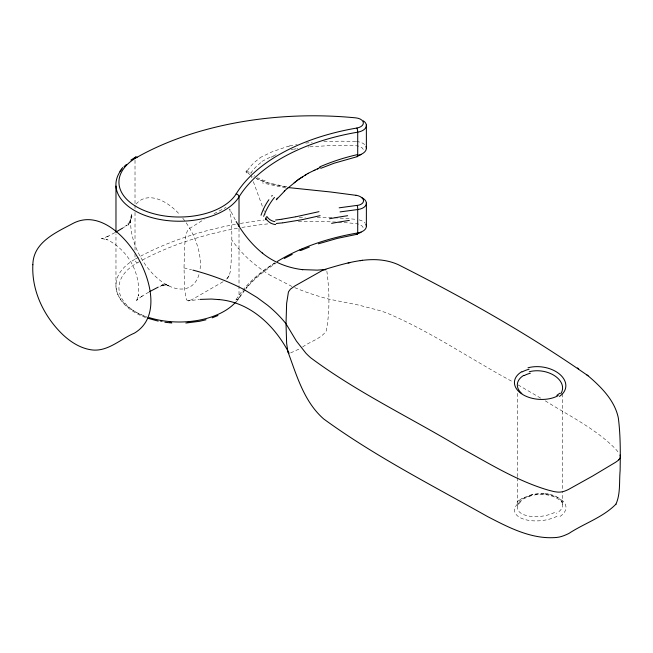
<?xml version="1.0" encoding="UTF-8"?>
<svg xmlns="http://www.w3.org/2000/svg" width="653" height="653" viewBox="0 0 653 653"><rect width="100%" height="100%" fill="white"/><g stroke="black" fill="none" stroke-linecap="round" stroke-linejoin="round"><path stroke-width="0.49" stroke-dasharray="3.27 2.45" d="M517.274 477.718L517.274 506.091L519.339 501.863L518.751 502.532C530.13 492.125 551.026 491.293 562.249 502.255L561.556 501.504L562.723 504.467L562.723 491.268M517.274 476.706L517.274 391.596M131.326 215.245L130.322 222.559L131.906 216.233L128.176 225.105L130.576 221.277L125.654 226.093L127.253 224.975L122.617 228.232M229.072 275.827L226.02 279.664C231.072 275.811 230.329 268.563 231.097 262.963C231.676 245.046 232.933 226.779 229.742 209.058L235.709 220.698M246.891 170.384L245.952 171.829L246.883 172.98M236.059 302.339L245.193 289.679M245.83 288.879L247.095 287.296L246.491 287.957C254.939 278.243 265.069 270.113 275.982 263.322M223.081 281.737L191.786 299.735L188.203 300.886L186.391 299.727L184.701 289.752L184.015 267.787L184.701 245.03L186.064 234.28L187.452 230.803L189.778 228.33L204.218 219.335M261.967 161.364L270.864 156.851M259.821 157.732L272.195 151.765L288.03 146.337M148.802 292.12L140.599 297.091L142.191 295.98L136.559 300.445L137.832 298.707L136.779 300.209L138.722 294.691L138.509 295.98C140.591 272.301 127.694 249.43 106.235 239.194L107.459 239.684L101.762 238.598L103.607 238.476L101.476 238.712L108.235 236.231L106.48 237.055L114.977 232.599M302.568 347.045C310.093 341.446 320.827 338.94 326.271 330.924C329.928 311.44 329.487 290.879 326.875 271.264M214.013 213.702L226.02 207.409M298.805 349.167L289.761 353.314M273.729 155.659L276.097 154.728M159.912 286.389L163.046 285.214M161.103 285.753L165.878 284.439M289.663 145.913L295.45 144.648M291.165 149.815L293.254 149.333M293.777 149.219L296.193 148.745M189.778 300.584L188.203 300.886L198.969 299.482M296.291 144.501L297.131 144.354M297.27 148.549L297.817 148.451M305.759 143.113L312.207 142.436M308.028 147.039L308.934 146.941M163.895 284.986L161.773 285.214L166.621 284.692L162.132 284.847L168.882 285.769L165.511 284.479L168.931 285.957M309.84 146.843L333.071 145.399L356.016 145.733A9.052 5.387 -4.3 0 1 363.517 150.908M323.872 141.595L340.531 141.154L356.35 141.587M286.912 186.856L265.885 182.334L256.539 178.522M285.818 188.023L262.367 182.889M285.451 187.003L264.31 182.244M145.595 317.538C132.037 312.542 117.418 302.478 115.973 286.847L115.973 233.913M294.699 287.63L296.527 288.389A198.765 114.757 0 0 0 328.72 299.082L358.66 305.082L379.507 310.518A114.275 65.977 0 0 1 387.8 313.407C431.38 331.961 470.699 359.142 512.287 381.548M291.989 286.463L270.987 275.648M518.082 384.919L541.174 398.428M545.279 400.844C568.649 415.528 594.108 427.927 614.024 447.411A106.586 61.537 0 0 1 616.742 450.325L618.677 452.749M250.883 174.98L251.936 177.853M253.34 181.681L265.273 214.257M562.723 393.792L562.723 490.256M239.014 228.411L239.014 297.695A63.382 36.592 0 0 1 235.872 301.923M135.016 160.254L135.016 204.348M135.016 205.246L135.016 208.846M135.016 212.445L135.016 250.238M135.016 253.837L135.016 259.233A63.382 36.592 0 0 0 146.664 316.778M554.56 512.466A22.757 10.84 -7.2 0 1 524.661 515.005A22.757 10.84 -7.2 0 1 521.674 500.957M549.606 494.321A22.765 12.023 -2.3 0 1 556.421 513.356M519.657 500.451A22.692 12.652 -0.9 0 1 523.567 497.317M524.269 497.676A22.724 12.089 -3.6 0 1 544.953 493.676M545.026 493.497A22.822 12.146 -2.5 0 1 549.695 494.215M556.993 516.278A25.9 12.66 -6.4 0 1 523.053 518.931A25.9 12.66 -6.4 0 1 519.053 502.639M550.993 495.292A25.924 13.852 -2.1 0 1 558.862 517.2M517.054 502.133A25.745 14.415 -0.8 0 1 521.502 498.582M522.196 498.949A25.745 13.835 -3.2 0 1 530.073 495.847M529.705 495.398A25.826 14.293 -2.1 0 1 545.867 494.158M545.81 494.288A25.949 13.958 -2.2 0 1 551.124 495.137M183.926 267.91A196.716 113.573 0 0 1 191.541 269.762M270.856 275.713A196.716 113.573 0 0 1 232.003 240.157M265.224 180.824A36.837 26.471 -10.3 0 1 257.511 177.73M255.119 176.269A36.837 26.471 -10.3 0 1 254.205 175.624M251.234 173.086A36.837 26.471 -10.3 0 1 250.842 172.694M246.026 171.927A3.306 1.91 0.1 0 1 250.352 173.021M250.776 173.29A36.878 30.087 -21.6 0 1 262.245 161.699M274.848 263.028A179.722 103.762 0 0 0 239.014 297.695A3.02 2.318 31.7 0 1 236.166 299.572A60.37 34.854 0 0 1 234.974 301.351M235.447 224.322A255.225 147.358 0 0 0 135.016 259.233A3.02 1.722 60.6 0 0 137.122 262.947A60.37 34.854 0 0 0 146.745 317.227M240.32 223.448A255.225 147.358 0 0 1 264.09 220.061M299.254 217.514A255.225 147.358 0 0 1 305.269 217.367M317.26 217.31A255.225 147.358 0 0 1 356.35 219.392M359.142 219.873A12.072 6.971 0 0 1 365.084 223.114M137.13 262.947A252.172 145.586 0 0 1 139.766 261.478M142.444 260.033A252.172 145.586 0 0 1 238.296 228.101M241.896 227.464A252.172 145.586 0 0 1 270.318 223.636M298.356 221.759A252.172 145.586 0 0 1 355.836 223.579A9.052 5.224 0 0 1 363.362 228.534M236.166 299.572A182.742 105.508 0 0 1 275.215 262.694M263.363 181.314A40.233 28.969 -10.6 0 1 256 178.555M253.274 177.045A40.233 28.969 -10.6 0 1 252.752 176.718M249.805 174.588A40.233 28.969 -10.6 0 1 247.601 172.572M247.446 170.604A40.111 32.781 -21.3 0 1 260.074 158.042M288.055 146.411A79.87 75.577 -3.8 0 1 289.679 145.986M356.358 141.546A12.081 7.134 -3.2 0 1 364.872 144.803M271.019 157.202A111.165 107.794 -3.6 0 1 273.876 156.01M198.961 274.644A49.889 28.463 60.6 0 1 155.692 276.676A49.889 28.463 60.6 0 1 132.069 212.152M136.191 204.046A49.889 28.463 60.6 0 1 179.999 214.902M182.767 218.2A49.889 28.463 60.6 0 1 200.022 269.591"/><path stroke-width="0.98" d="M366.366 225.865L366.39 203.173M266.204 219.808L265.453 219.073L266.204 217.204M615.942 504.165C620.636 493.799 619.093 481.783 620.113 470.731C620.399 453.182 620.587 435.527 618.35 418.091C614.848 400.534 601.168 386.968 588.067 375.793C527.934 333.797 463.524 297.605 398.101 264.587C373.998 253.935 347.331 262.759 323.553 269.795L294.781 286.006L290.389 289.189L288.446 291.915L286.634 303.408L286.014 323.741L286.634 343.364L287.851 351.567C296.65 375.255 303.955 401.693 323.7 418.957C375.1 456.39 432.278 485.391 487.587 516.58C508.916 527.608 531.86 539.68 556.634 537.46C560.968 537.06 564.976 535.346 568.853 533.477C584.141 523.396 602.988 517.396 615.942 504.165L615.73 504.434M266.179 218.282L265.493 219.033M119.907 171.306L122.699 167.535M276.252 199.802L286.022 189.582L299.074 178.971M276.537 199.32L277.525 198.145M284.21 191.231L284.618 190.847M287.083 188.627L287.908 187.909M294.609 182.456L294.16 182.799M294.829 182.277L295.27 181.934M296.65 180.881L297.115 180.53M297.588 180.187L298.054 179.844M556.813 395.392L559.809 393.228M298.527 179.51L307.653 173.559L320.15 167.478M299.466 178.84L300.845 177.902M301.311 177.6L301.776 177.298M130.894 160.067L135.628 157.079M302.241 176.996L302.706 176.702M122.535 228.15L115.826 232.141M149.635 291.63L158.214 287.132M304.576 175.559L305.996 174.743M307.726 173.78L308.51 173.363M284.284 258.466L292.234 254.376M314.101 170.572L314.909 170.196M317.358 169.086L318.182 168.719M300.592 250.564L309.318 247.046M212.192 317.84L217.947 315.513M320.762 168.335L334.173 163.201L357.599 156.549M318.386 243.83L337.438 238.353L357.469 234.207M323.553 269.795L325.961 269.762M206.03 319.774L199.524 321.3L185.836 323.039M318.974 211.662L295.695 216.804M320.109 215.67L301.898 219.726L282.912 222.828M348.09 263.012L350.081 262.62M360.219 260.702L362.464 260.269M282.178 219.147L295.254 216.878M281.778 219.212L279.819 219.514M339.152 207.825L357.06 205.393A3.02 0.808 83.5 0 1 357.713 209.54L357.713 232.958A3.02 0.694 80.4 0 1 356.938 233.888M340.033 211.915L357.713 209.54A12.081 6.954 3.6 0 0 366.227 204.43A12.081 6.954 3.6 0 0 361.321 197.402M279.435 219.571L275.582 220.012M282.512 222.885L276.243 223.473M324.965 269.526L317.219 270.13L302.159 269.607L302.657 269.665C287.606 267.852 273.827 262.343 262.31 253.078L262.71 253.372C251.87 244.638 243.063 233.586 236.166 221.53M199.932 299.401L211.417 299.05L218.877 299.58L218.371 299.523C250.303 301.882 275.166 326.157 289.091 353.24M164.899 322.264L171.812 322.982M356.032 195.32L330.549 191.974L289.042 187.648M158.173 321.113L147.341 318.109M245.397 290.422L257.053 297.482L267.477 305.163A198.765 114.757 0 0 1 285.99 323.749L296.38 341.037L305.8 353.069A114.275 65.977 0 0 0 310.804 357.86C357.795 392.837 411.374 418.034 461.418 448.309C487.962 462.814 514.001 479 542.912 488.468A106.586 61.537 0 0 0 547.949 490.044L553.377 491.44A27.916 16.121 0 0 0 554.83 491.725L557.409 492.068A10.007 5.779 0 0 0 561.768 491.872L563.392 491.489A16.529 9.542 0 0 0 564.372 491.195A21.231 12.26 0 0 0 566.91 490.191A50.175 28.969 0 0 0 568.787 489.309L592.549 476.07L615.477 462.348A50.175 28.969 0 0 0 617.012 461.271A21.231 12.26 0 0 0 618.758 459.81M577.464 367.925L578.689 368.831M586.867 374.904L588.067 375.793M288.446 352.767L287.851 351.567M620.007 455.035L620.252 455.778A10.007 5.779 0 0 1 619.917 458.3L619.248 459.239A16.529 9.542 0 0 1 618.742 459.802M366.366 125.082L366.39 148.182M239.014 226.607L239.014 196.912A3.02 2.318 31.7 0 0 236.166 193.868A60.37 34.854 0 0 1 146.745 211.515A60.37 34.854 0 0 1 137.122 157.234A252.172 145.586 0 0 1 355.836 117.875A9.052 5.224 0 0 1 363.354 122.723A9.052 5.224 0 0 1 356.865 128.037A182.742 105.508 0 0 0 236.166 193.868M115.973 186.072L115.973 231.88M529.224 371.761A22.765 15.027 8.8 0 1 555.197 376.128A22.765 15.027 8.8 0 1 560.788 393.718M524.22 375.589A22.692 13.354 1.7 0 1 530.342 373.23M521.82 393.563A22.749 14.088 3.9 0 1 523.82 375.336M527.999 367.794A25.908 16.88 7.7 0 1 560.29 374.757A25.908 16.88 7.7 0 1 559.45 396.412M558.242 395.612A25.875 15.901 3.4 0 1 521.959 394.045A25.875 15.901 3.4 0 1 521.771 371.696M522.155 371.932A25.745 15.109 1.5 0 1 529.101 369.239M192.913 270.113A196.716 113.573 0 0 1 245.52 290.34M261.029 215.237A45.841 33.67 -72.4 0 1 268.889 199.728M271.664 196.137A45.841 33.67 -72.4 0 1 272.252 195.459M274.913 221.596A45.514 22.357 -61.9 0 1 266.824 216.429M121.891 169.127A63.382 36.592 0 0 0 155.21 218.486A63.382 36.592 0 0 0 239.014 196.912A179.722 103.762 0 0 1 357.713 132.175A12.072 6.971 0 0 0 363.313 120.838M123.972 166.784A63.382 36.592 0 0 1 126.331 164.54M277.272 261.502A179.722 103.762 0 0 1 357.713 232.958A12.072 6.971 0 0 0 365.851 224.208M356.865 128.037A3.02 0.694 80.4 0 1 357.713 132.175L357.713 155.324A3.02 0.58 77.4 0 1 357.126 156.222M319.709 166.915A177.061 133.081 0.2 0 1 357.428 154.614M365.998 146.427A12.081 7.134 -3.2 0 1 357.746 155.39M235.349 302.51A63.382 36.592 0 0 1 149.039 317.562M189.141 322.264A60.37 34.854 0 0 1 187.468 322.411M171.217 322.411A60.37 34.854 0 0 1 169.511 322.264M161.977 321.26A60.37 34.854 0 0 1 160.344 320.966M135.024 158.238A3.02 1.722 60.6 0 1 137.122 157.234M299.76 250.107A182.742 105.508 0 0 1 302.445 248.989M361.125 232.174A9.052 5.224 0 0 1 357.583 233.603M275.705 224.599A47.8 24.585 -57.3 0 1 266.514 219.408M331.61 223.35A178.008 59.586 -1.6 0 1 349.339 220.42M356.048 195.255A9.052 5.208 4.8 0 1 363.525 200.504A9.052 5.208 4.8 0 1 357.093 205.458M329.471 218.771A178.514 61.472 -1.4 0 1 347.641 215.71M263.657 216.372A48.11 33.907 -67.3 0 1 274.497 197.394M361.011 154.516A9.052 5.387 -4.3 0 1 357.46 156.051M32.854 264.751C31.524 290.92 44.11 316.574 62.672 334.516C70.883 342.254 81.005 348.669 92.424 349.984C108.251 351.575 120.764 338.883 134.306 333.185C160.614 317.611 150.721 280.088 138.265 258.368C126.053 236.59 98.856 209.009 72.173 223.857C55.456 232.786 33.164 242.426 32.854 264.751"/></g></svg>
